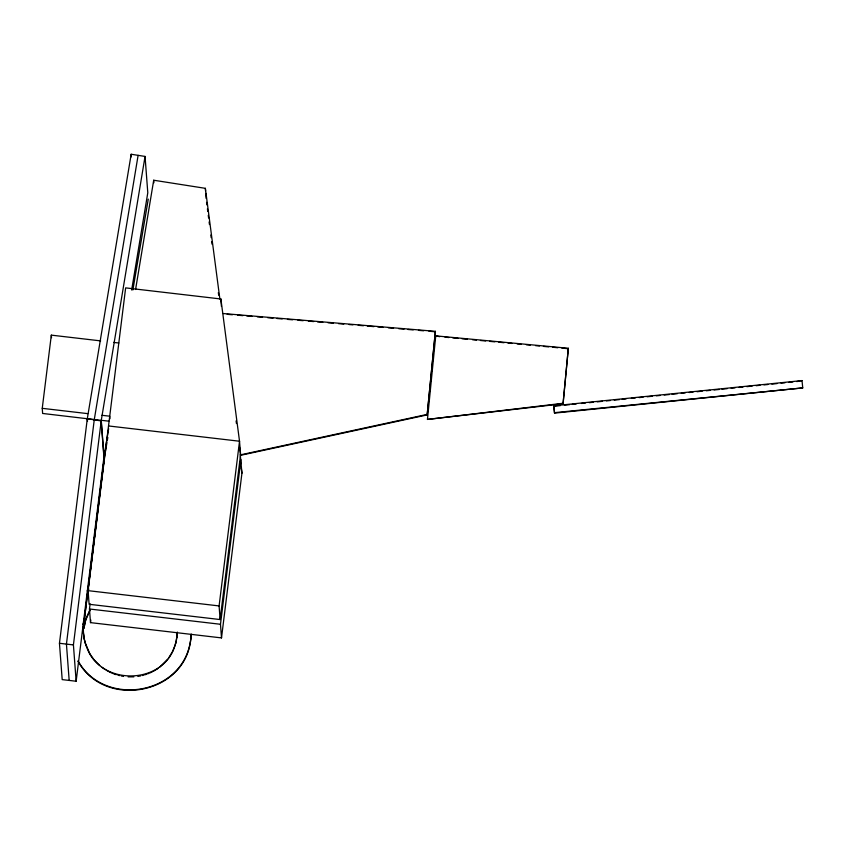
<?xml version="1.0" encoding="UTF-8"?>
<svg xmlns="http://www.w3.org/2000/svg" width="845" height="845" viewBox="0 0 845 845"><rect width="100%" height="100%" fill="white"/><g stroke="black" fill="none" stroke-linecap="round" stroke-linejoin="round"><path stroke-width="1.27" d="M83.38 630.254L83.359 628.648M177.281 632.208L177.196 634.437M177.228 632.313L177.154 634.996M83.391 629.102L83.401 627.508M191.234 635.218L191.234 634.046M83.433 627.962L83.465 626.367M191.202 634.764L191.128 636.676M191.15 635.493L191.054 637.394M177.123 634.542L176.267 641.059M83.497 626.821L83.56 625.226M177.059 636.105L177.08 635.091M563.066 403.73L568.336 348.267L435.735 335.866L427.454 419.426L563.066 403.73L568.336 348.267M427.074 414.43L240.55 454.853L220.122 619.554L89.116 604.281L88.091 590.655L125.641 287.881L220.883 298.982L239.526 441.227L240.645 455.307L427.169 414.895L435.386 331.325L223.143 313.537M427.169 414.895L435.386 331.325M191.023 636.94L190.896 638.841M83.602 625.68L104.167 458.972L101.263 420.377L42.63 413.458L42.25 408.325L51.323 335.138L100.639 340.884M176.932 637.214L176.996 636.665M190.949 637.669L190.452 641.714M103.998 456.701L76.145 681.239L62.192 679.612L59.456 643.288L87.299 418.74L131.176 154.255L145.055 156.431L147.79 192.755L131.662 289.993M94.281 419.564L66.438 644.101L69.174 680.426M76.145 681.239L73.42 644.915L101.263 420.377M240.223 454.367L241.934 473.2L221.506 637.901L90.499 622.628L89.475 609.002L90.119 603.774M90.499 622.628L90.827 620.008M220.122 619.554L219.098 605.928L239.526 441.227L108.519 425.954M221.506 637.901L220.482 624.275L240.909 459.574M83.127 628.078L83.993 628.184L85.292 621.001M190.759 639.105C185.425 694.653 104.653 709.441 78.067 661.329M176.827 637.31L175.739 643.235M84.151 627.043L86.137 618.265L89.94 609.932M94.239 419.838L138.115 155.343M108.646 428.721L103.914 457.251L101.178 420.926L145.055 156.431M135.58 289.497L153.706 180.228L205.356 188.329L219.89 299.172M106.945 442.643L104.083 459.522M107.378 440.055L107.822 437.457M132.887 289.962L148.266 199.114M190.294 641.978C181.791 695.382 103.946 707.592 78.025 660.874M175.982 641.693L175.591 643.774M175.433 644.312L175.559 643.32M175.401 643.858C164.881 685.675 99.214 686.816 86.327 646.013M85.641 620.346L89.971 610.386M175.274 644.841L172.538 651.59L168.746 657.822M167.722 659.174L159.716 667.127M87.31 590.676L88.915 589.123M87.341 591.13L88.408 590.085M158.342 668.141L157.413 668.796M156.938 669.113L154.519 670.613M154.022 670.888L153.019 671.437M152.522 671.701L151.498 672.219M150.98 672.462L149.945 672.937M148.889 673.38L147.822 673.803M146.755 674.204L145.118 674.743M144.02 675.081L142.361 675.525M140.682 675.915L137.862 676.422M563.023 403.276L427.454 419.426M553.802 405.811L802.011 380.588L802.75 387.908L554.542 413.12L553.802 405.811L554.542 413.12M553.845 406.265L560.404 405.6M564.344 405.199L569.604 404.66M572.223 404.396L576.163 403.994M581.423 403.456L585.363 403.065M589.303 402.664L593.243 402.262M597.183 401.861L602.432 401.322M606.372 400.921L610.312 400.53M614.252 400.129L619.501 399.59M622.131 399.326L626.071 398.924M631.321 398.386L635.26 397.984M639.2 397.594L643.14 397.192M647.08 396.791L652.34 396.252M656.28 395.851L660.22 395.449M664.159 395.059L669.409 394.52M672.039 394.256L677.289 393.717M681.228 393.316L685.168 392.914M689.108 392.513L693.048 392.122M696.988 391.721L702.237 391.182M706.177 390.781L710.117 390.379M714.057 389.978L719.306 389.45M721.936 389.186L727.186 388.647M731.126 388.246L735.065 387.844M739.005 387.443L742.945 387.052M746.885 386.651L752.145 386.112M756.085 385.711L760.025 385.309M763.964 384.908L767.904 384.507M771.844 384.116L777.094 383.577M781.034 383.176L784.973 382.774M788.913 382.373L792.853 381.972M796.793 381.581L802.011 380.588M554.51 412.666L802.75 387.908M133.859 676.856L128.102 676.877M227.168 314.319L232.407 314.762M237.646 315.206L242.885 315.639M246.814 315.967L252.063 316.41M257.302 316.843L262.541 317.287M267.78 317.731L273.019 318.164M276.949 318.491L282.188 318.935M287.437 319.378L292.676 319.811M297.915 320.255L303.154 320.688M308.393 321.132L313.632 321.575M317.572 321.903L322.811 322.336M328.05 322.779L333.289 323.223M338.528 323.656L343.767 324.1M349.017 324.533L352.946 324.871M358.185 325.304L363.424 325.747M367.353 326.075L373.902 326.624M377.842 326.952L383.081 327.395M388.32 327.828L393.559 328.272M398.798 328.716L404.037 329.149M407.977 329.476L413.216 329.92M418.455 330.353L423.694 330.796M428.933 331.24L435.481 331.789M439.706 336.69L435.735 335.866M444.956 337.176L448.896 337.546M452.835 337.916L458.085 338.412M462.025 338.771L467.274 339.267M472.535 339.753L476.464 340.123M480.404 340.493L485.664 340.989M489.593 341.359L494.853 341.845M498.793 342.214L504.042 342.7M507.982 343.07L511.922 343.44M517.172 343.936L521.111 344.306M526.361 344.792L530.301 345.161M535.55 345.647L539.49 346.017M543.43 346.387L548.68 346.883M552.619 347.242L557.869 347.739M561.809 348.108L568.379 348.721M113.61 342.405L118.807 343.007M42.25 408.325L87.669 413.627M101.939 415.286L109.734 416.194L109.924 418.761M102.329 420.419L108.815 421.169M88.091 590.655L219.098 605.928M89.475 609.002L220.482 624.275M82.81 623.99L83.729 624.561L82.852 624.444M83.085 627.624L83.993 628.184M59.456 643.288L73.42 644.915M101.178 420.926L87.299 418.74L87.5 421.338M123.518 676.391L121.247 675.989M119.567 675.62L117.888 675.176M116.23 674.68L114.593 674.13M114.054 673.93L112.976 673.518M111.91 673.074L110.336 672.366M109.818 672.113L108.783 671.595M108.276 671.331L106.269 670.201M105.287 669.599L101.981 667.307M99.742 665.501L94.101 659.776M93.742 659.332L90.119 654.178M89.823 653.692L85.398 643.309M86.169 645.929L85.081 642.211M85.271 643.214L84.648 640.552M84.817 641.556L84.394 639.433M84.553 640.447L84.162 638.313M84.31 639.327L84.056 637.753M83.961 637.193L84.099 638.207M83.877 636.623L83.993 637.648M83.908 637.077L83.718 635.493M83.824 636.517L83.644 634.922M236.104 420.916L236.442 423.525M239.526 447.016L240.645 455.307M206.56 202.304L206.898 204.912M207.416 208.842L207.754 211.461M208.261 215.39L208.609 217.999M209.116 221.929L209.465 224.548M210.827 235.016L211.165 237.635M211.683 241.564L212.021 244.173M218.348 292.602L218.686 295.222M240.392 461.423L240.73 464.042M241.247 467.961L241.934 473.2M83.592 634.363L83.687 635.377M83.528 633.792L83.623 634.817M83.486 633.222L83.57 634.246M220.883 298.982L221.443 306.418M205.356 188.329L205.546 190.854M205.736 193.378L206.117 198.417M153.706 180.228L153.896 182.742M131.176 154.255L131.366 156.843M83.518 621.814L83.718 624.55L104.178 458.972M51.323 335.138L51.524 337.704M83.412 632.081L83.518 633.676M83.37 630.94L83.444 632.535M83.349 629.8L83.401 631.395"/></g></svg>
